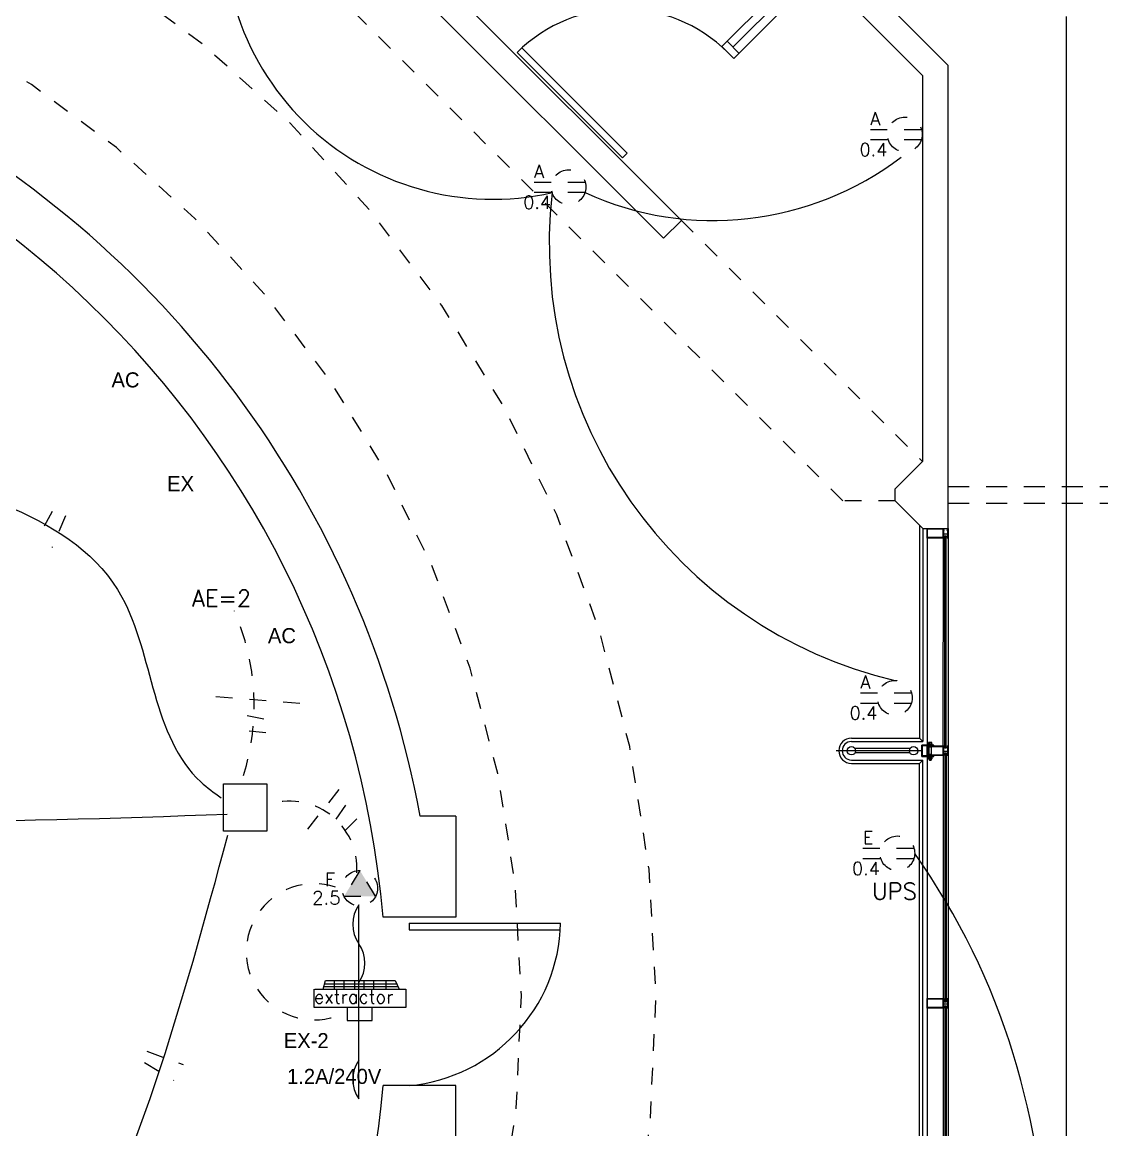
# Model space of a CAD drawing. Extents: x 622.2 to 680.8, y 643.9 to 685.6.
# Drawn here: x 643.19 to 649.6, y 663.16 to 669.74 of the extents above; entities that cross this region are included whole.
import ezdxf

# ---------------------------------------------------------------- set-up
doc = ezdxf.new("R2010")
doc.units = 0
doc.header["$LTSCALE"] = 0.5
doc.header["$MEASUREMENT"] = 0
doc.linetypes.add('HIDDEN', pattern=[0.375, 0.25, -0.125])
doc.linetypes.add('HIDDEN2', pattern=[0.1875, 0.125, -0.0625])
for name, color, linetype in [('ALUMBRADO', 6, 'CONTINUOUS'), ('CONTROL', 5, 'CONTINUOUS'), ('paredes', 1, 'CONTINUOUS'), ('pisoplanta', 1, 'CONTINUOUS'), ('PROYECCIONES', 6, 'HIDDEN'), ('PUERTAS', 1, 'CONTINUOUS'), ('texturas', 6, 'CONTINUOUS'), ('TOMAS', 4, 'HIDDEN2'), ('UNIFILAR', 1, 'CONTINUOUS'), ('ventanas', 1, 'CONTINUOUS'), ('vidrio', 6, 'CONTINUOUS')]:
    doc.layers.add(name, color=color, linetype=linetype)
doc.styles.add('romans', font='romans.shx')

# ---------------------------------------------------------------- blocks, each defined once
blk = doc.blocks.new('apoymuro-cortina')
at = {"layer": 'vidrio', "color": 1, "linetype": 'Continuous'}
for p, q in [((0, 0), (-0.0989, 0)), ((0, -0.0574), (0, 0)), ((-0.125, -0.0006), (-0.125, -0.0568)), ((-0.1193, 0), (-0.1244, 0)), ((-0.1244, -0.0574), (-0.1193, -0.0574)), ((-0.122, -0.0096), (-0.122, -0.0032)), ((-0.122, -0.032), (-0.122, -0.0134)), ((-0.0962, -0.032), (-0.122, -0.032)), ((-0.122, -0.0348), (-0.0962, -0.0348)), ((-0.122, -0.044), (-0.122, -0.0348)), ((-0.122, -0.0542), (-0.122, -0.0478)), ((-0.1213, -0.0026), (-0.1199, -0.0026)), ((-0.1199, -0.0102), (-0.1213, -0.0102)), ((-0.1213, -0.0128), (-0.1193, -0.0128)), ((-0.1193, -0.0447), (-0.1213, -0.0447)), ((-0.1213, -0.0472), (-0.1199, -0.0472)), ((-0.1199, -0.0549), (-0.1213, -0.0549)), ((-0.1199, -0.0026), (-0.1199, -0.0038)), ((-0.1199, -0.0089), (-0.1199, -0.0102)), ((-0.1199, -0.0472), (-0.1199, -0.0485)), ((-0.1199, -0.0536), (-0.1199, -0.0549)), ((-0.1186, -0.0038), (-0.1186, -0.0006)), ((-0.1186, -0.0121), (-0.1186, -0.0089)), ((-0.1186, -0.0485), (-0.1186, -0.0453)), ((-0.1186, -0.0568), (-0.1186, -0.0536)), ((-0.0995, -0.0006), (-0.0995, -0.0038)), ((-0.0995, -0.0089), (-0.0995, -0.0121)), ((-0.0995, -0.0453), (-0.0995, -0.0485)), ((-0.0995, -0.0536), (-0.0995, -0.0568)), ((-0.0989, -0.0128), (-0.0968, -0.0128)), ((-0.0968, -0.0447), (-0.0989, -0.0447)), ((-0.0989, -0.0574), (-0.0938, -0.0574)), ((-0.0982, -0.0026), (-0.0968, -0.0026)), ((-0.0982, -0.0038), (-0.0982, -0.0026)), ((-0.0982, -0.0102), (-0.0982, -0.0089)), ((-0.0968, -0.0102), (-0.0982, -0.0102)), ((-0.0982, -0.0472), (-0.0968, -0.0472)), ((-0.0982, -0.0485), (-0.0982, -0.0472)), ((-0.0982, -0.0549), (-0.0982, -0.0536)), ((-0.0968, -0.0549), (-0.0982, -0.0549)), ((-0.0962, -0.0032), (-0.0962, -0.0096)), ((-0.0962, -0.0134), (-0.0962, -0.032)), ((-0.0962, -0.0348), (-0.0962, -0.044)), ((-0.0962, -0.0478), (-0.0962, -0.0542)), ((-0.0938, -0.0574), (0, -0.0574)), ((-0.0931, -0.0033), (-0.0931, -0.0541)), ((-0.0036, -0.0028), (-0.0926, -0.0028)), ((-0.0926, -0.0546), (-0.0036, -0.0546)), ((-0.0031, -0.0541), (-0.0031, -0.0033))]:
    blk.add_line(p, q, dxfattribs=at)
at = {"layer": 'vidrio', "linetype": 'Continuous'}
for p, q in [((-0.0397, 0.0015), (-0.0397, 0.0051)), ((-0.0397, 0.0051), (0.0307, 0.0051)), ((0.0272, 0.0015), (-0.0397, 0.0015)), ((-0.0318, 0.0056), (-0.0318, 0.0075)), ((-0.0318, 0.0075), (-0.0055, 0.0075)), ((-0.0055, 0.0056), (-0.0318, 0.0056)), ((-0.0087, 0.0103), (-0.0287, 0.0103)), ((-0.0287, 0.0103), (-0.0287, 0.0078)), ((-0.0287, 0.0078), (-0.0087, 0.0078)), ((-0.0283, 0.0111), (-0.0283, 0.0201)), ((-0.026, 0.0207), (-0.0113, 0.0207)), ((-0.0113, 0.0105), (-0.026, 0.0105)), ((-0.0237, 0.0201), (-0.0237, 0.0111)), ((-0.0145, 0.0208), (-0.0228, 0.0208)), ((-0.0137, 0.0111), (-0.0137, 0.0201)), ((-0.009, 0.0201), (-0.009, 0.0111)), ((-0.0087, 0.0078), (-0.0087, 0.0103)), ((-0.0055, 0.0075), (-0.0055, 0.0056)), ((0.0272, -0.0589), (0.0272, 0.0015)), ((0.0307, -0.0625), (0.0307, 0.0051)), ((-0.1052, -0.0438), (-0.1133, -0.0438)), ((-0.0397, -0.0589), (0.0272, -0.0589)), ((-0.0397, -0.0625), (-0.0397, -0.0589)), ((0.0307, -0.0625), (-0.0397, -0.0625)), ((-0.0318, -0.0631), (-0.0318, -0.065)), ((-0.0055, -0.0631), (-0.0318, -0.0631)), ((-0.0318, -0.065), (-0.0055, -0.065)), ((-0.0287, -0.0677), (-0.0287, -0.0652)), ((-0.0287, -0.0652), (-0.0087, -0.0652)), ((-0.0127, -0.0055), (-0.0248, -0.0055)), ((-0.0248, -0.0055), (-0.0248, -0.0516)), ((-0.0248, -0.0516), (-0.0127, -0.0516)), ((-0.0127, -0.0516), (-0.0127, -0.0055)), ((-0.0087, -0.0652), (-0.0087, -0.0677)), ((-0.0055, -0.065), (-0.0055, -0.0631)), ((-0.0087, -0.0677), (-0.0287, -0.0677)), ((-0.0283, -0.0686), (-0.0283, -0.0775)), ((-0.0113, -0.068), (-0.026, -0.068)), ((-0.026, -0.0782), (-0.0113, -0.0782)), ((-0.0247, -0.083), (-0.0247, -0.0782)), ((-0.0127, -0.0792), (-0.0247, -0.0792)), ((-0.0127, -0.0811), (-0.0247, -0.0811)), ((-0.0247, -0.083), (-0.0237, -0.0839)), ((-0.0127, -0.083), (-0.0247, -0.083)), ((-0.0237, -0.0775), (-0.0237, -0.0686)), ((-0.0136, -0.0839), (-0.0237, -0.0839)), ((-0.0145, -0.0783), (-0.0228, -0.0783)), ((-0.0145, -0.0802), (-0.0228, -0.0802)), ((-0.0145, -0.0821), (-0.0228, -0.0821)), ((-0.0187, -0.0838), (-0.0187, -0.0839)), ((-0.0137, -0.0686), (-0.0137, -0.0775)), ((-0.0127, -0.083), (-0.0136, -0.0839)), ((-0.0127, -0.083), (-0.0127, -0.0782)), ((-0.009, -0.0775), (-0.009, -0.0686))]:
    blk.add_line(p, q, dxfattribs=at)
at = {"layer": 'vidrio', "color": 1, "linetype": 'Continuous', "extrusion": (0, 0, -1)}
for centre, major_axis, start_param, end_param in [((-0.0989, -0.0006), (0.000451, -0.000451), 2.356194, 3.926991), ((-0.1244, -0.0006), (0.000451, -0.000451), 2.356194, 3.926991), ((-0.1244, -0.0568), (0.000451, 0.000451), 2.356194, 3.926991), ((-0.1213, -0.0032), (0.000451, -0.000451), 2.356194, 3.926991), ((-0.1213, -0.0096), (0.000451, 0.000451), 2.356194, 3.926991), ((-0.1213, -0.0134), (0.000451, -0.000451), 2.356194, 3.926991), ((-0.1213, -0.044), (0.000451, 0.000451), 2.356194, 3.926991), ((-0.1213, -0.0478), (0.000451, -0.000451), 2.356194, 3.926991), ((-0.1213, -0.0542), (0.000451, 0.000451), 2.356194, 3.926991), ((-0.1193, -0.0038), (0.000451, 0.000451), 2.356194, 3.926991), ((-0.1193, -0.0089), (0.000451, -0.000451), 2.356194, 3.926991), ((-0.1193, -0.0485), (0.000451, 0.000451), 2.356194, 3.926991), ((-0.1193, -0.0536), (0.000451, -0.000451), 2.356194, 3.926991), ((-0.1193, -0.0006), (0.000451, -0.000451), 3.926991, 5.497787), ((-0.1193, -0.0038), (0.000451, -0.000451), -0.785398, 0.785398), ((-0.1193, -0.0089), (0.000451, -0.000451), 3.926991, 5.497787), ((-0.1193, -0.0121), (0.000451, -0.000451), -0.785398, 0.785398), ((-0.1193, -0.0453), (0.000451, -0.000451), 3.926991, 5.497787), ((-0.1193, -0.0485), (0.000451, -0.000451), -0.785398, 0.785398), ((-0.1193, -0.0536), (0.000451, -0.000451), 3.926991, 5.497787), ((-0.1193, -0.0568), (0.000451, -0.000451), -0.785398, 0.785398), ((-0.0989, -0.0038), (0.000451, 0.000451), 2.356194, 3.926991), ((-0.0989, -0.0089), (0.000451, -0.000451), 2.356194, 3.926991), ((-0.0989, -0.0121), (0.000451, 0.000451), 2.356194, 3.926991), ((-0.0989, -0.0453), (0.000451, -0.000451), 2.356194, 3.926991), ((-0.0989, -0.0485), (0.000451, 0.000451), 2.356194, 3.926991), ((-0.0989, -0.0536), (0.000451, -0.000451), 2.356194, 3.926991), ((-0.0989, -0.0568), (0.000451, 0.000451), 2.356194, 3.926991), ((-0.0989, -0.0038), (0.000451, -0.000451), -0.785398, 0.785398), ((-0.0989, -0.0089), (0.000451, -0.000451), 3.926991, 5.497787), ((-0.0989, -0.0485), (0.000451, -0.000451), -0.785398, 0.785398), ((-0.0989, -0.0536), (0.000451, -0.000451), 3.926991, 5.497787), ((-0.0968, -0.0032), (0.000451, 0.000451), 5.497787, 7.068583), ((-0.0968, -0.0096), (0.000451, -0.000451), -0.785398, 0.785398), ((-0.0968, -0.0134), (0.000451, -0.000451), 3.926991, 5.497787), ((-0.0968, -0.044), (0.000451, -0.000451), -0.785398, 0.785398), ((-0.0968, -0.0478), (0.000451, 0.000451), 5.497787, 7.068583), ((-0.0926, -0.0033), (0.000361, 0.000361), 3.926991, 5.497787), ((-0.0926, -0.0541), (0.000361, 0.000361), 2.356194, 3.926991)]:
    blk.add_ellipse(centre, major_axis=major_axis, ratio=1, start_param=start_param, end_param=end_param, dxfattribs=at)
at = {"layer": 'vidrio', "linetype": 'Continuous', "extrusion": (0, 0, -1)}
for centre, major_axis, start_param, end_param in [((-0.026, 0.0161), (0.00325, -0.00325), 3.399063, 4.454918), ((-0.026, 0.0151), (0.00325, -0.00325), 0.257471, 1.313326), ((-0.0187, 0.0004), (0.0144, -0.0144), 3.678281, 4.175701), ((-0.0187, 0.0309), (0.0144, 0.0144), 2.107484, 2.604904), ((-0.0113, 0.0161), (0.00325, -0.00325), 3.399063, 4.454918), ((-0.0113, 0.0151), (0.00325, -0.00325), 0.257471, 1.313326), ((-0.026, -0.0726), (0.00325, 0.00325), 4.96986, 6.025715), ((-0.026, -0.0736), (0.00325, 0.00325), 1.828267, 2.884122), ((-0.0187, -0.0883), (0.0144, 0.0144), 5.249077, 5.746497), ((-0.0187, -0.0578), (0.0144, -0.0144), 0.536688, 1.034108), ((-0.0113, -0.0726), (0.00325, 0.00325), 4.96986, 6.025715), ((-0.0113, -0.0736), (0.00325, 0.00325), 1.828267, 2.884122)]:
    blk.add_ellipse(centre, major_axis=major_axis, ratio=1, start_param=start_param, end_param=end_param, dxfattribs=at)
at = {"layer": 'vidrio', "color": 5, "linetype": 'Continuous', "extrusion": (0, 0, -1)}
for centre, major_axis, start_param, end_param in [((-0.0036, -0.0033), (0.000361, -0.000361), 3.926991, 5.497787), ((-0.0036, -0.0541), (0.000361, 0.000361), 0.785398, 2.356194)]:
    blk.add_ellipse(centre, major_axis=major_axis, ratio=1, start_param=start_param, end_param=end_param, dxfattribs=at)

msp = doc.modelspace()

# ---------------------------------------------------------------- linework, layer by layer
at = {"layer": 'CONTROL'}
msp.add_lwpolyline([(644.3848, 665.2194), (644.6434, 665.2194), (644.6434, 664.9382), (644.3848, 664.9382)], close=True, dxfattribs=at)
at = {"layer": 'paredes'}
for p, q in [((647.1061, 668.5666), (644.2052, 671.4675)), ((647, 668.4606), (644.0991, 671.3615)), ((648.5411, 669.4255), (647.8567, 670.1099)), ((648.6911, 669.4876), (648.1853, 669.9933)), ((648.6911, 666.7365), (648.6911, 669.4876)), ((648.5411, 667.1365), (648.5411, 669.4255)), ((647.1061, 668.5666), (647, 668.4606)), ((648.3764, 666.9718), (648.5411, 667.1365)), ((648.3764, 666.9011), (648.3764, 666.9718)), ((648.5411, 666.7365), (648.3764, 666.9011)), ((648.5411, 666.7365), (648.6911, 666.7365)), ((648.5411, 666.7365), (648.6911, 666.7365)), ((645.7661, 665.0261), (645.7661, 664.4261)), ((645.7661, 662.8261), (645.7661, 663.4261))]:
    msp.add_line(p, q, dxfattribs=at)
at = {"layer": 'paredes', "color": 6}
msp.add_line((648.6911, 666.7365), (648.6911, 657.8803), dxfattribs=at)
at = {"layer": 'paredes', "ltscale": 0.75}
for p, q in [((645.7661, 665.0261), (645.5548, 665.0261)), ((645.7661, 664.4261), (645.3339, 664.4261)), ((645.7661, 663.4261), (645.3339, 663.4261))]:
    msp.add_line(p, q, dxfattribs=at)
for radius, start, end in [(5.75, 4.98854, 175.01146), (6.05, 10.47568, 62.80541), (5.75, 280.01541, 355.01146)]:
    msp.add_arc((639.6056, 663.9261), radius, start, end, dxfattribs=at)
at = {"layer": 'pisoplanta', "color": 6}
for p, q in [((648.5211, 666.7565), (648.5211, 665.4906)), ((648.5411, 666.7365), (648.5411, 665.4706)), ((648.1161, 665.4906), (648.5211, 665.4906)), ((648.5411, 665.4706), (648.5211, 665.4906)), ((648.1161, 665.4706), (648.5411, 665.4706)), ((648.1161, 665.3606), (648.5411, 665.3606)), ((648.5411, 665.3606), (648.5211, 665.3406)), ((648.5411, 662.4706), (648.5411, 665.3606)), ((648.1161, 665.3406), (648.5211, 665.3406)), ((648.5211, 662.4906), (648.5211, 665.3406))]:
    msp.add_line(p, q, dxfattribs=at)
for radius in [0.075, 0.055]:
    msp.add_arc((648.1161, 665.4156), radius, 90, 270, dxfattribs=at)
at = {"layer": 'PROYECCIONES', "ltscale": 0.8}
for p, q in [((648.0645, 666.9011), (643.8516, 671.114)), ((647.1061, 668.5666), (648.5386, 667.1341)), ((648.3764, 666.9011), (648.0645, 666.9011))]:
    msp.add_line(p, q, dxfattribs=at)
at = {"layer": 'PROYECCIONES'}
for p, q in [((648.6911, 666.9865), (652.7661, 666.9865)), ((648.6911, 666.8865), (652.7661, 666.8865))]:
    msp.add_line(p, q, dxfattribs=at)
at = {"layer": 'PROYECCIONES', "ltscale": 0.8}
for radius, start in [(7.35, 270.37175), (6.55, 270.41716)]:
    msp.add_arc((639.6056, 663.9261), radius, start, 270, dxfattribs=at)
at = {"layer": 'PUERTAS'}
for p, q in [((647.8567, 670.1099), (647.3461, 669.5994)), ((647.9274, 670.0392), (647.4168, 669.5286)), ((646.784, 668.9665), (646.1582, 669.5923)), ((647.4168, 669.5286), (647.3461, 669.5994)), ((647.448, 669.5598), (647.3773, 669.6305)), ((646.7557, 668.9382), (646.1299, 669.564)), ((646.784, 668.9665), (646.7557, 668.9382))]:
    msp.add_line(p, q, dxfattribs=at)
at = {"layer": 'PUERTAS', "ltscale": 0.1}
for p, q in [((645.1895, 663.3466), (645.1895, 664.4997)), ((645.4885, 664.3918), (646.3885, 664.3918)), ((645.4885, 664.3918), (645.4885, 664.3518)), ((645.4885, 664.3918), (645.4885, 664.3518)), ((645.4885, 664.3518), (646.3885, 664.3518))]:
    msp.add_line(p, q, dxfattribs=at)
at = {"layer": 'PUERTAS'}
for centre, radius, start, end in [((646.7557, 668.9382), 0.885, 45, 135), ((645.3558, 664.3844), 0.2024, 145.2647, 214.7353), ((645.0232, 664.1538), 0.2024, 325.2647, 34.7353), ((645.3558, 663.4619), 0.2024, 145.2647, 214.7353)]:
    msp.add_arc(centre, radius, start, end, dxfattribs=at)
at = {"layer": 'PUERTAS', "ltscale": 0.1}
msp.add_arc((645.3976, 664.413), 0.9911, 275.26111, 358.77742, dxfattribs=at)
at = {"layer": 'texturas', "color": 1}
msp.add_line((649.3911, 669.7776), (649.3911, 657.5903), dxfattribs=at)
at = {"layer": 'TOMAS', "color": 4}
for p, q in [((648.5293, 669.1054), (648.2107, 669.1054)), ((648.5293, 669.0446), (648.2107, 669.0446)), ((646.5315, 668.7925), (646.2129, 668.7925)), ((646.5315, 668.7317), (646.2129, 668.7317)), ((648.4703, 665.7579), (648.1516, 665.7579)), ((648.4703, 665.6971), (648.1516, 665.6971)), ((645.1959, 664.7045), (645.1025, 664.5515)), ((645.2893, 664.5515), (645.1959, 664.7045)), ((645.1025, 664.5515), (645.2893, 664.5515))]:
    msp.add_line(p, q, dxfattribs=at)
at = {"layer": 'TOMAS'}
for p, q in [((643.3669, 666.8372), (643.273, 666.6631)), ((643.4473, 666.8105), (643.3669, 666.623)), ((644.839, 665.6969), (644.3163, 665.7371)), ((644.6245, 665.6032), (644.4905, 665.63)), ((644.638, 665.5228), (644.4771, 665.5362)), ((645.0706, 665.1855), (644.8695, 664.931)), ((645.1108, 665.0917), (645.017, 664.9578)), ((645.1778, 665.0114), (645.0572, 664.8908)), ((643.9308, 663.631), (644.1452, 663.5506)), ((643.9174, 663.564), (644.0916, 663.4568))]:
    msp.add_line(p, q, dxfattribs=at)
at = {"layer": 'TOMAS', "color": 5}
for p, q in [((648.4847, 664.8339), (648.1661, 664.8339)), ((648.4847, 664.7731), (648.1661, 664.7731))]:
    msp.add_line(p, q, dxfattribs=at)
at = {"layer": 'TOMAS', "color": 4}
for centre, radius in [((648.4338, 669.0774), 0.1031), ((646.4359, 668.7645), 0.1031), ((648.3747, 665.7299), 0.1031), ((645.1959, 664.5988), 0.1057)]:
    msp.add_circle(centre, radius, dxfattribs=at)
at = {"layer": 'TOMAS', "color": 5}
msp.add_circle((648.3892, 664.806), 0.1031, dxfattribs=at)
at = {"layer": 'TOMAS', "linetype": 'Continuous'}
for centre, radius, start, end in [((645.9859, 670.29), 1.5977, 168.29259, 282.73778), ((647.2967, 670.4007), 1.8352, 245.43277, 307.38394), ((648.9879, 668.4286), 2.667, 173.47517, 256.70817)]:
    msp.add_arc(centre, radius, start, end, dxfattribs=at)
at = {"layer": 'TOMAS'}
for centre, radius, start, end in [((643.1719, 665.6856), 1.3959, 342.60718, 23.6701), ((644.7793, 664.7167), 0.3994, 356.15493, 110.1451), ((644.9256, 664.2214), 0.4047, 71.8863, 297.99928)]:
    msp.add_arc(centre, radius, start, end, dxfattribs=at)
at = {"layer": 'TOMAS', "color": 5, "linetype": 'Continuous'}
msp.add_arc((645.0227, 662.3621), 4.2439, 323.99262, 35.15979, dxfattribs=at)
at = {"layer": 'TOMAS', "linetype": 'Continuous'}
for points in [[(637.6038, 667.8953), (638.8234, 668.1096), (639.9224, 667.989), (642.2411, 667.1587), (643.7823, 666.3283), (644.2514, 665.2301), (644.372, 665.1364)], [(634.1824, 664.463), (634.7721, 664.1818), (637.2918, 665.1996), (640.3342, 665.1461), (644.4085, 665.0389)], [(639.7214, 659.0341), (639.8956, 659.6099), (639.9894, 660.1457), (641.3028, 660.5742), (644.4122, 664.9135)]]:
    msp.add_spline(points, degree=3, dxfattribs=at)
at = {"layer": 'TOMAS', "color": 4}
msp.add_solid([(645.1025, 664.5515), (645.1959, 664.7045), (645.2893, 664.5515)], dxfattribs=at)
at = {"layer": 'UNIFILAR'}
for p, q in [((644.9772, 663.9994), (644.9914, 664.0507)), ((644.9914, 664.0507), (645.4064, 664.0507)), ((645.0432, 664.0507), (645.0432, 663.9981)), ((645.1013, 664.0495), (645.1013, 663.9981)), ((645.1634, 664.0495), (645.1634, 664.0007)), ((645.2203, 664.0507), (645.2203, 663.9994)), ((645.2771, 664.0495), (645.2771, 663.9994)), ((645.3495, 664.0507), (645.3495, 664.0007)), ((645.4064, 664.0507), (645.4284, 663.9981)), ((644.9235, 663.8908), (644.9235, 663.9997)), ((644.929, 663.9997), (645.4687, 663.9997)), ((644.9824, 664.0148), (645.4194, 664.0148)), ((644.985, 664.0302), (645.4142, 664.0302)), ((645.4687, 663.9997), (645.4687, 663.8908)), ((645.4687, 663.8908), (644.9235, 663.8908)), ((645.1207, 663.8909), (645.1207, 663.8121)), ((645.2681, 663.8121), (645.2681, 663.8909)), ((645.1207, 663.8121), (645.2681, 663.8121))]:
    msp.add_line(p, q, dxfattribs=at)
at = {"layer": 'ventanas'}
for p, q in [((647.4126, 669.5951), (647.8609, 670.0434)), ((648.5661, 666.7365), (648.5661, 657.9321))]:
    msp.add_line(p, q, dxfattribs=at)
at = {"layer": 'vidrio', "color": 1, "linetype": 'Continuous'}
for p, q in [((648.5661, 666.7365), (648.6649, 666.7365)), ((648.5661, 666.6791), (648.5661, 666.7365)), ((648.6598, 666.6791), (648.5661, 666.6791)), ((648.5691, 666.6824), (648.5691, 666.7331)), ((648.5696, 666.7337), (648.6587, 666.7337)), ((648.6587, 666.6819), (648.5696, 666.6819)), ((648.6592, 666.7331), (648.6592, 666.6824)), ((648.6649, 666.6791), (648.6598, 666.6791)), ((648.6623, 666.7333), (648.6623, 666.7269)), ((648.6623, 666.7231), (648.6623, 666.7044)), ((648.6623, 666.7044), (648.688, 666.7044)), ((648.6623, 666.7016), (648.6623, 666.6924)), ((648.688, 666.7016), (648.6623, 666.7016)), ((648.6623, 666.6886), (648.6623, 666.6822)), ((648.6643, 666.7339), (648.6629, 666.7339)), ((648.6629, 666.7263), (648.6643, 666.7263)), ((648.6649, 666.7237), (648.6629, 666.7237)), ((648.6629, 666.6918), (648.6649, 666.6918)), ((648.6643, 666.6893), (648.6629, 666.6893)), ((648.6629, 666.6816), (648.6643, 666.6816)), ((648.6643, 666.7326), (648.6643, 666.7339)), ((648.6643, 666.7263), (648.6643, 666.7275)), ((648.6643, 666.688), (648.6643, 666.6893)), ((648.6643, 666.6816), (648.6643, 666.6829)), ((648.6656, 666.7358), (648.6656, 666.7326)), ((648.6656, 666.7275), (648.6656, 666.7243)), ((648.6656, 666.6912), (648.6656, 666.688)), ((648.6656, 666.6829), (648.6656, 666.6797)), ((648.6847, 666.7326), (648.6847, 666.7358)), ((648.6847, 666.7243), (648.6847, 666.7275)), ((648.6847, 666.688), (648.6847, 666.6912)), ((648.6847, 666.6797), (648.6847, 666.6829)), ((648.6853, 666.7365), (648.6904, 666.7365)), ((648.6874, 666.7237), (648.6853, 666.7237)), ((648.6853, 666.6918), (648.6874, 666.6918)), ((648.6904, 666.6791), (648.6853, 666.6791)), ((648.686, 666.7339), (648.686, 666.7326)), ((648.6874, 666.7339), (648.686, 666.7339)), ((648.686, 666.7275), (648.686, 666.7263)), ((648.686, 666.7263), (648.6874, 666.7263)), ((648.686, 666.6893), (648.686, 666.688)), ((648.6874, 666.6893), (648.686, 666.6893)), ((648.686, 666.6829), (648.686, 666.6816)), ((648.686, 666.6816), (648.6874, 666.6816)), ((648.688, 666.7269), (648.688, 666.7333)), ((648.688, 666.7044), (648.688, 666.7231)), ((648.688, 666.6924), (648.688, 666.7016)), ((648.688, 666.6822), (648.688, 666.6886)), ((648.6911, 666.7358), (648.6911, 666.6797)), ((648.5661, 663.9444), (648.6649, 663.9444)), ((648.5661, 663.8869), (648.5661, 663.9444)), ((648.5691, 663.8903), (648.5691, 663.941)), ((648.5696, 663.9415), (648.6587, 663.9415)), ((648.6592, 663.941), (648.6592, 663.8903)), ((648.6623, 663.9412), (648.6623, 663.9348)), ((648.6623, 663.931), (648.6623, 663.9123)), ((648.6623, 663.9123), (648.688, 663.9123)), ((648.6643, 663.9418), (648.6629, 663.9418)), ((648.6629, 663.9341), (648.6643, 663.9341)), ((648.6649, 663.9316), (648.6629, 663.9316)), ((648.6643, 663.9405), (648.6643, 663.9418)), ((648.6643, 663.9341), (648.6643, 663.9354)), ((648.6656, 663.9437), (648.6656, 663.9405)), ((648.6656, 663.9354), (648.6656, 663.9322)), ((648.6847, 663.9405), (648.6847, 663.9437)), ((648.6847, 663.9322), (648.6847, 663.9354)), ((648.6853, 663.9444), (648.6904, 663.9444)), ((648.6874, 663.9316), (648.6853, 663.9316)), ((648.686, 663.9418), (648.686, 663.9405)), ((648.6874, 663.9418), (648.686, 663.9418)), ((648.686, 663.9354), (648.686, 663.9341)), ((648.686, 663.9341), (648.6874, 663.9341)), ((648.688, 663.9348), (648.688, 663.9412)), ((648.688, 663.9123), (648.688, 663.931)), ((648.6911, 663.9437), (648.6911, 663.8876)), ((648.6598, 663.8869), (648.5661, 663.8869)), ((648.6587, 663.8897), (648.5696, 663.8897)), ((648.6649, 663.8869), (648.6598, 663.8869)), ((648.6623, 663.9095), (648.6623, 663.9003)), ((648.688, 663.9095), (648.6623, 663.9095)), ((648.6623, 663.8965), (648.6623, 663.8901)), ((648.6629, 663.8997), (648.6649, 663.8997)), ((648.6643, 663.8971), (648.6629, 663.8971)), ((648.6629, 663.8895), (648.6643, 663.8895)), ((648.6643, 663.8959), (648.6643, 663.8971)), ((648.6643, 663.8895), (648.6643, 663.8908)), ((648.6656, 663.8991), (648.6656, 663.8959)), ((648.6656, 663.8908), (648.6656, 663.8876)), ((648.6847, 663.8959), (648.6847, 663.8991)), ((648.6847, 663.8876), (648.6847, 663.8908)), ((648.6853, 663.8997), (648.6874, 663.8997)), ((648.6904, 663.8869), (648.6853, 663.8869)), ((648.686, 663.8971), (648.686, 663.8959)), ((648.6874, 663.8971), (648.686, 663.8971)), ((648.686, 663.8908), (648.686, 663.8895)), ((648.686, 663.8895), (648.6874, 663.8895)), ((648.688, 663.9003), (648.688, 663.9095)), ((648.688, 663.8901), (648.688, 663.8965))]:
    msp.add_line(p, q, dxfattribs=at)
at = {"layer": 'vidrio', "linetype": 'Continuous'}
for p, q in [((648.662, 665.4444), (648.6624, 666.6791)), ((648.6713, 665.4307), (648.6713, 666.6927)), ((648.6713, 666.6927), (648.6794, 666.6927)), ((648.6754, 665.4307), (648.6754, 666.6927)), ((648.6794, 665.4307), (648.6794, 666.6927)), ((648.662, 665.3869), (648.662, 663.9444)), ((648.6713, 665.4006), (648.6713, 663.9216)), ((648.6754, 665.4006), (648.6754, 663.9216)), ((648.6794, 665.4006), (648.6794, 663.9216)), ((648.662, 663.8869), (648.662, 662.4444)), ((648.6713, 663.9006), (648.6713, 662.4216)), ((648.6713, 663.9006), (648.6794, 663.9006)), ((648.6754, 663.9006), (648.6754, 662.4216)), ((648.6794, 663.9006), (648.6794, 662.4216))]:
    msp.add_line(p, q, dxfattribs=at)
at = {"layer": 'vidrio', "color": 1}
for p, q in [((648.4637, 665.4281), (648.1377, 665.4281)), ((648.4637, 665.4031), (648.1377, 665.4031))]:
    msp.add_line(p, q, dxfattribs=at)
at = {"layer": 'vidrio', "color": 6}
for p, q in [((648.6794, 665.4307), (648.6713, 665.4307)), ((648.5353, 665.4156), (648.0248, 665.4156)), ((648.6794, 663.9216), (648.6713, 663.9216))]:
    msp.add_line(p, q, dxfattribs=at)
at = {"layer": 'vidrio', "color": 1}
for centre in [(648.1161, 665.4156), (648.4853, 665.4156)]:
    msp.add_circle(centre, 0.025, dxfattribs=at)
at = {"layer": 'vidrio', "color": 5, "linetype": 'Continuous'}
for centre, major_axis, start_param, end_param in [((648.5696, 666.7331), (-0.000361, -0.000361), 3.926991, 5.497787), ((648.5696, 666.6824), (-0.000361, 0.000361), 0.785398, 2.356194)]:
    msp.add_ellipse(centre, major_axis=major_axis, ratio=1, start_param=start_param, end_param=end_param, dxfattribs=at)
at = {"layer": 'vidrio', "color": 1, "linetype": 'Continuous'}
for centre, major_axis, start_param, end_param in [((648.6587, 666.7331), (-0.000361, 0.000361), 3.926991, 5.497787), ((648.6587, 666.6824), (-0.000361, 0.000361), 2.356194, 3.926991), ((648.6629, 666.7333), (-0.000451, 0.000451), 5.497787, 7.068583), ((648.6629, 666.7269), (-0.000451, -0.000451), -0.785398, 0.785398), ((648.6629, 666.7231), (-0.000451, -0.000451), 3.926991, 5.497787), ((648.6629, 666.6924), (-0.000451, -0.000451), -0.785398, 0.785398), ((648.6629, 666.6886), (-0.000451, 0.000451), 5.497787, 7.068583), ((648.6649, 666.7326), (-0.000451, -0.000451), -0.785398, 0.785398), ((648.6649, 666.7275), (-0.000451, -0.000451), 3.926991, 5.497787), ((648.6649, 666.688), (-0.000451, -0.000451), -0.785398, 0.785398), ((648.6649, 666.6829), (-0.000451, -0.000451), 3.926991, 5.497787), ((648.6649, 666.7358), (-0.000451, -0.000451), 2.356194, 3.926991), ((648.6649, 666.7326), (-0.000451, 0.000451), 2.356194, 3.926991), ((648.6649, 666.7275), (-0.000451, -0.000451), 2.356194, 3.926991), ((648.6649, 666.7243), (-0.000451, 0.000451), 2.356194, 3.926991), ((648.6649, 666.6912), (-0.000451, -0.000451), 2.356194, 3.926991), ((648.6649, 666.688), (-0.000451, 0.000451), 2.356194, 3.926991), ((648.6649, 666.6829), (-0.000451, -0.000451), 2.356194, 3.926991), ((648.6649, 666.6797), (-0.000451, 0.000451), 2.356194, 3.926991), ((648.6853, 666.7358), (-0.000451, -0.000451), 3.926991, 5.497787), ((648.6853, 666.7326), (-0.000451, -0.000451), -0.785398, 0.785398), ((648.6853, 666.7275), (-0.000451, -0.000451), 3.926991, 5.497787), ((648.6853, 666.7243), (-0.000451, -0.000451), -0.785398, 0.785398), ((648.6853, 666.6912), (-0.000451, -0.000451), 3.926991, 5.497787), ((648.6853, 666.688), (-0.000451, -0.000451), -0.785398, 0.785398), ((648.6853, 666.6829), (-0.000451, -0.000451), 3.926991, 5.497787), ((648.6853, 666.6797), (-0.000451, -0.000451), -0.785398, 0.785398), ((648.6853, 666.7326), (-0.000451, 0.000451), 2.356194, 3.926991), ((648.6853, 666.7275), (-0.000451, -0.000451), 2.356194, 3.926991), ((648.6853, 666.688), (-0.000451, 0.000451), 2.356194, 3.926991), ((648.6853, 666.6829), (-0.000451, -0.000451), 2.356194, 3.926991), ((648.6874, 666.7333), (-0.000451, -0.000451), 2.356194, 3.926991), ((648.6874, 666.7269), (-0.000451, 0.000451), 2.356194, 3.926991), ((648.6874, 666.7231), (-0.000451, -0.000451), 2.356194, 3.926991), ((648.6874, 666.6924), (-0.000451, 0.000451), 2.356194, 3.926991), ((648.6874, 666.6886), (-0.000451, -0.000451), 2.356194, 3.926991), ((648.6874, 666.6822), (-0.000451, 0.000451), 2.356194, 3.926991), ((648.6904, 666.7358), (-0.000451, -0.000451), 2.356194, 3.926991), ((648.6904, 666.6797), (-0.000451, 0.000451), 2.356194, 3.926991), ((648.6587, 663.941), (-0.000361, 0.000361), 3.926991, 5.497787), ((648.6629, 663.9412), (-0.000451, 0.000451), 5.497787, 7.068583), ((648.6629, 663.9348), (-0.000451, -0.000451), -0.785398, 0.785398), ((648.6629, 663.931), (-0.000451, -0.000451), 3.926991, 5.497787), ((648.6649, 663.9405), (-0.000451, -0.000451), -0.785398, 0.785398), ((648.6649, 663.9354), (-0.000451, -0.000451), 3.926991, 5.497787), ((648.6649, 663.9437), (-0.000451, -0.000451), 2.356194, 3.926991), ((648.6649, 663.9405), (-0.000451, 0.000451), 2.356194, 3.926991), ((648.6649, 663.9354), (-0.000451, -0.000451), 2.356194, 3.926991), ((648.6649, 663.9322), (-0.000451, 0.000451), 2.356194, 3.926991), ((648.6853, 663.9437), (-0.000451, -0.000451), 3.926991, 5.497787), ((648.6853, 663.9405), (-0.000451, -0.000451), -0.785398, 0.785398), ((648.6853, 663.9354), (-0.000451, -0.000451), 3.926991, 5.497787), ((648.6853, 663.9322), (-0.000451, -0.000451), -0.785398, 0.785398), ((648.6853, 663.9405), (-0.000451, 0.000451), 2.356194, 3.926991), ((648.6853, 663.9354), (-0.000451, -0.000451), 2.356194, 3.926991), ((648.6874, 663.9412), (-0.000451, -0.000451), 2.356194, 3.926991), ((648.6874, 663.9348), (-0.000451, 0.000451), 2.356194, 3.926991), ((648.6874, 663.931), (-0.000451, -0.000451), 2.356194, 3.926991), ((648.6904, 663.9437), (-0.000451, -0.000451), 2.356194, 3.926991), ((648.6587, 663.8903), (-0.000361, 0.000361), 2.356194, 3.926991), ((648.6629, 663.9003), (-0.000451, -0.000451), -0.785398, 0.785398), ((648.6629, 663.8965), (-0.000451, 0.000451), 5.497787, 7.068583), ((648.6649, 663.8959), (-0.000451, -0.000451), -0.785398, 0.785398), ((648.6649, 663.8908), (-0.000451, -0.000451), 3.926991, 5.497787), ((648.6649, 663.8991), (-0.000451, -0.000451), 2.356194, 3.926991), ((648.6649, 663.8959), (-0.000451, 0.000451), 2.356194, 3.926991), ((648.6649, 663.8908), (-0.000451, -0.000451), 2.356194, 3.926991), ((648.6649, 663.8876), (-0.000451, 0.000451), 2.356194, 3.926991), ((648.6853, 663.8991), (-0.000451, -0.000451), 3.926991, 5.497787), ((648.6853, 663.8959), (-0.000451, -0.000451), -0.785398, 0.785398), ((648.6853, 663.8908), (-0.000451, -0.000451), 3.926991, 5.497787), ((648.6853, 663.8876), (-0.000451, -0.000451), -0.785398, 0.785398), ((648.6853, 663.8959), (-0.000451, 0.000451), 2.356194, 3.926991), ((648.6853, 663.8908), (-0.000451, -0.000451), 2.356194, 3.926991), ((648.6874, 663.9003), (-0.000451, 0.000451), 2.356194, 3.926991), ((648.6874, 663.8965), (-0.000451, -0.000451), 2.356194, 3.926991), ((648.6874, 663.8901), (-0.000451, 0.000451), 2.356194, 3.926991), ((648.6904, 663.8876), (-0.000451, 0.000451), 2.356194, 3.926991)]:
    msp.add_ellipse(centre, major_axis=major_axis, ratio=1, start_param=start_param, end_param=end_param, dxfattribs=at)

# ---------------------------------------------------------------- block references
at = {"layer": 'paredes', "color": 6, "xscale": -1}
msp.add_blockref('apoymuro-cortina', (648.5661, 665.4444), dxfattribs=at)

# ---------------------------------------------------------------- texts
at = {"layer": 'ALUMBRADO', "color": 3, "style": 'romans'}
for s, p in [('AE=2', (644.1992, 666.2723)), ('UPS', (648.2392, 664.5319))]:
    msp.add_text(s, height=0.09865, dxfattribs=at).set_placement(p)
at = {"layer": 'TOMAS', "color": 3, "style": 'romans'}
for s, height, p in [('A', 0.077, (648.2284, 669.133)), ('0.4', 0.07702, (648.1644, 668.9489)), ('A', 0.077, (646.2306, 668.8201)), ('0.4', 0.07702, (646.1666, 668.636)), ('A', 0.077, (648.1694, 665.7855)), ('0.4', 0.07702, (648.1053, 665.6014)), ('E', 0.077, (648.1838, 664.8616)), ('0.4', 0.07702, (648.1198, 664.6774)), ('F', 0.0789, (644.9884, 664.6116)), ('2.5', 0.07892, (644.9127, 664.5029))]:
    msp.add_text(s, height=height, dxfattribs=at).set_placement(p)
at = {"layer": 'UNIFILAR', "color": 4}
for p in [(643.7202, 667.5742), (644.6496, 666.0545)]:
    msp.add_text('AC', height=0.08967, dxfattribs=at).set_placement(p)
at = {"layer": 'UNIFILAR', "color": 2}
msp.add_text('EX', height=0.08967, dxfattribs=at).set_placement((644.0507, 666.9574))
at = {"layer": 'UNIFILAR', "style": 'romans'}
msp.add_text('extractor', height=0.0782, dxfattribs=at).set_placement((644.9232, 663.9148))
at = {"layer": 'UNIFILAR', "color": 3}
for s, p in [('EX-2', (644.7438, 663.6486)), ('1.2A/240V', (644.7632, 663.436))]:
    msp.add_text(s, height=0.08967, dxfattribs=at).set_placement(p)

doc.saveas('drawing.dxf')
